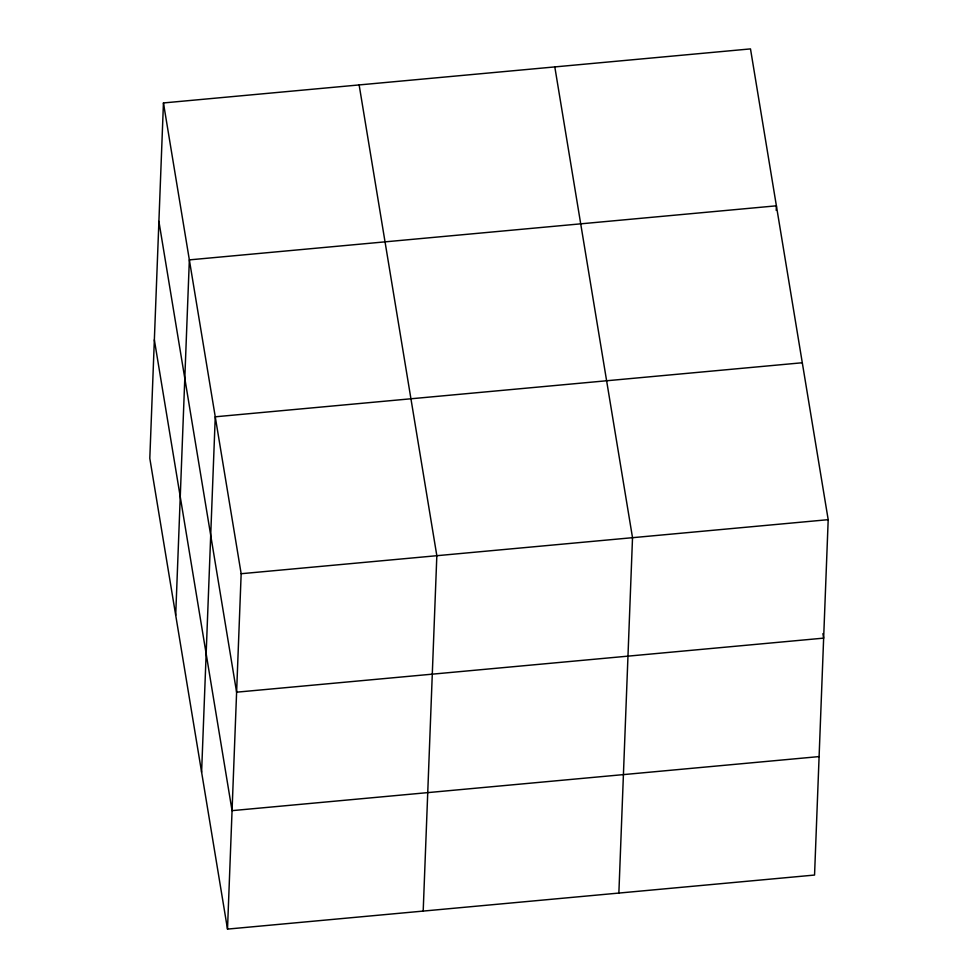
<?xml version="1.0" encoding="UTF-8"?>
<svg xmlns="http://www.w3.org/2000/svg" width="978" height="978" viewBox="0 0 978 978"><rect width="100%" height="100%" fill="white"/><g stroke="black" fill="none" stroke-linecap="round" stroke-linejoin="round"><path stroke-width="1.47" d="M163.448 102.947L149.805 458.327L227.507 929.1L814.552 875.053L828.195 519.673L750.493 48.9L163.448 102.947L241.163 573.719L227.507 929.1M175.698 615.248L189.353 259.879L776.398 205.82L776.214 210.38M201.602 772.18L215.258 416.799L802.302 362.752M423.193 911.08L436.836 555.7L359.134 84.939M618.866 893.061L632.521 537.692L554.807 66.92M241.163 573.719L828.195 519.673M819.099 756.593L232.055 810.64L154.353 339.867M822.914 633.646L823.647 638.133L236.603 692.179L158.901 221.407"/></g></svg>
